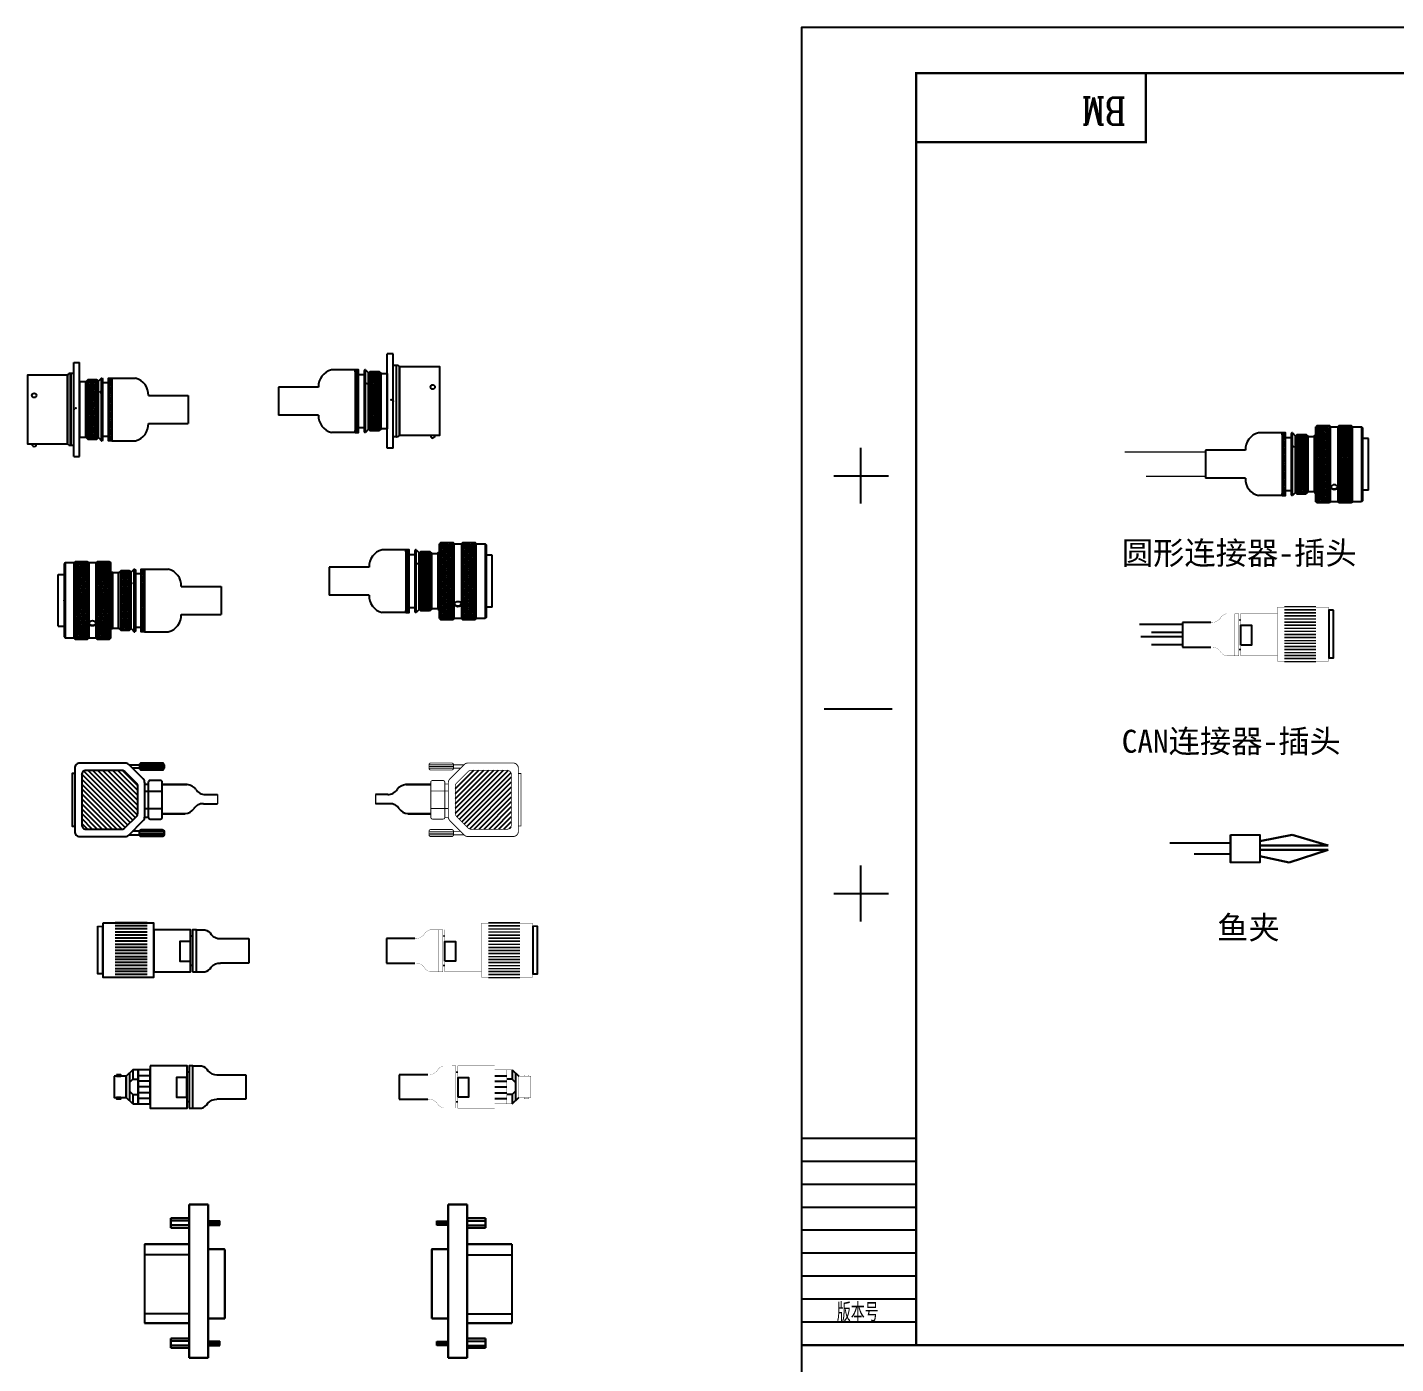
# Model space of a CAD drawing. Header units: inches. Extents: x 75 to 1096, y -115 to 329.
# Drawn here: x 75.4 to 373.4, y 38.3 to 329.3 of the extents above; entities that cross this region are included whole.
import ezdxf

# ---------------------------------------------------------------- set-up
doc = ezdxf.new("R2010")
doc.units = ezdxf.units.IN
doc.header["$MEASUREMENT"] = 0
for name, color, linetype in [('2', 1, 'Continuous'), ('OBJECT', 3, 'Continuous'), ('VFDL', 7, 'Continuous')]:
    doc.layers.add(name, color=color, linetype=linetype)
doc.styles.add('L', font='ROMANC', dxfattribs={"width": 0.8, "bigfont": 'HZDX'})
doc.styles.add('R', font='romanc', dxfattribs={"width": 0.8, "bigfont": 'hzdx'})
doc.styles.add('样式 1', font='')
doc.styles.get('样式 1').set_extended_font_data('SimSun')

# ---------------------------------------------------------------- blocks, each defined once
blk = doc.blocks.new('R-圆形连接器-插座')
h = blk.add_hatch()
h.set_pattern_fill('ANSI37', color=256, scale=3, angle=180, style=0)
h.set_pattern_definition([(225, (17.36915, 6.82643), (0.265165, -0.265165), []), (315, (17.36915, 6.82643), (0.265165, 0.265165), [])])
h.paths.add_polyline_path([(17.37, 6.83), (16.67, 6.83), (16.67, -6.83), (17.37, -6.83)])
h = blk.add_hatch()
h.set_pattern_fill('ANSI37', color=256, scale=3, angle=180, style=0)
h.set_pattern_definition([(225, (21.85336, 6.48468), (0.265165, -0.265165), []), (315, (21.85336, 6.48468), (0.265165, 0.265165), [])])
h.paths.add_polyline_path([(19.92, -6.48), (21.85, -6.48), (21.85, 6.48), (19.92, 6.48)])
blk.add_hatch(color=256).paths.add_polyline_path([(25.63, 7.81), (25.57, 7.81), (25.57, -7.81), (25.63, -7.81)])
for p, q in [((23.66, -10.26), (23.66, 10.26)), ((24.91, 10.26), (23.66, 10.26)), ((24.91, -10.26), (24.91, 10.26)), ((16.67, 6.83), (11.49, 6.83)), ((16.67, 6.38), (16.67, 6.83)), ((18.77, 6.83), (18.65, 6.7)), ((18.65, 6.7), (18.65, -6.7)), ((18.77, -6.83), (18.77, 6.83)), ((18.9, 6.83), (18.77, 6.83)), ((18.9, 6.83), (19.58, 6.14)), ((18.9, -6.83), (18.9, 6.83)), ((19.92, 6.48), (19.58, 6.14)), ((19.58, -6.14), (19.58, 6.14)), ((21.85, 6.48), (22.32, 6.01)), ((21.85, -6.48), (21.85, 6.48)), ((24.91, -7.81), (24.91, 7.81)), ((25.57, 7.81), (25.63, 7.81)), ((26.28, 7.5), (25.98, 7.81)), ((8.68, 3.04), (0, 3.04)), ((0, 3.04), (0, -3.04)), ((17.37, 1.14), (17.37, 5.8)), ((8.68, -3.04), (0, -3.04)), ((16.67, -6.83), (11.49, -6.83)), ((16.67, -6.83), (16.67, -6.38)), ((18.65, -6.7), (18.77, -6.83)), ((18.9, -6.83), (18.77, -6.83)), ((19.58, -6.14), (18.9, -6.83)), ((19.58, -6.14), (19.92, -6.48)), ((22.32, -6.01), (21.85, -6.48)), ((25.57, -7.81), (25.63, -7.81)), ((25.98, -7.81), (26.28, -7.5)), ((24.91, -10.26), (23.66, -10.26))]:
    blk.add_line(p, q)
for points in [[(16.67, -6.83), (17.37, -6.83), (17.37, 6.83), (16.67, 6.83)], [(21.85, -6.48), (19.92, -6.48), (19.92, 6.48), (21.85, 6.48)], [(22.32, 6.01), (23.66, 6.01), (23.66, -6.01), (22.32, -6.01)], [(24.91, 7.81), (25.57, 7.81), (25.57, -7.81), (24.91, -7.81)], [(26.28, 7.5), (35.03, 7.5), (35.03, -7.5), (26.28, -7.5)], [(18.65, -5.8), (17.37, -5.8), (17.37, 5.8), (18.65, 5.8)]]:
    blk.add_lwpolyline(points, close=True)
for points in [[(25.98, -7.81), (25.63, -7.81), (25.63, 7.81), (25.98, 7.81)], [(26.28, 7.5), (26.28, -7.5)]]:
    blk.add_lwpolyline(points)
blk.add_circle((33.55, 3.07), 0.477)
for centre, radius, start, end in [((12.41, 3.21), 3.73, 104.1962, 182.7563), ((12.41, -3.21), 3.73, 177.2437, 255.8038), ((33.55, -7.56), 0.477, 172.6156, 7.3844)]:
    blk.add_arc(centre, radius, start, end)
blk.add_ellipse((19.09, 3.83), major_axis=(0.075, -0.107), ratio=0.554803)
for p in [(24.5, 0.28), (23.66, 0), (24.91, 0), (24.91, 0)]:
    blk.add_point(p)
blk = doc.blocks.new('L-圆形连接器-插座')
blk.add_hatch(color=256).paths.add_polyline_path([(-25.63, 7.81), (-25.57, 7.81), (-25.57, -7.81), (-25.63, -7.81)])
h = blk.add_hatch()
h.set_pattern_fill('ANSI37', color=256, scale=3, angle=180, style=0)
h.set_pattern_definition([(315, (-21.85336, 6.48468), (-0.265165, -0.265165), []), (225, (-21.85336, 6.48468), (-0.265165, 0.265165), [])])
h.paths.add_polyline_path([(-19.92, 6.48), (-21.85, 6.48), (-21.85, -6.48), (-19.92, -6.48)])
h = blk.add_hatch()
h.set_pattern_fill('ANSI37', color=256, scale=3, angle=180, style=0)
h.set_pattern_definition([(315, (-17.36915, 6.82643), (-0.265165, -0.265165), []), (225, (-17.36915, 6.82643), (-0.265165, 0.265165), [])])
h.paths.add_polyline_path([(-17.37, 6.83), (-16.67, 6.83), (-16.67, -6.83), (-17.37, -6.83)])
for p, q in [((-24.91, -10.26), (-24.91, 10.26)), ((-24.91, 10.26), (-23.66, 10.26)), ((-23.66, -10.26), (-23.66, 10.26)), ((-26.28, 7.5), (-25.98, 7.81)), ((-25.57, 7.81), (-25.63, 7.81)), ((-24.91, -7.81), (-24.91, 7.81)), ((-21.85, 6.48), (-22.32, 6.01)), ((-21.85, -6.48), (-21.85, 6.48)), ((-19.92, 6.48), (-19.58, 6.14)), ((-18.9, 6.83), (-19.58, 6.14)), ((-19.58, -6.14), (-19.58, 6.14)), ((-18.9, -6.83), (-18.9, 6.83)), ((-18.9, 6.83), (-18.77, 6.83)), ((-18.77, -6.83), (-18.77, 6.83)), ((-18.77, 6.83), (-18.65, 6.7)), ((-18.65, 6.7), (-18.65, -6.7)), ((-16.67, 6.38), (-16.67, 6.83)), ((-16.67, 6.83), (-11.49, 6.83)), ((-17.37, 1.14), (-17.37, 5.8)), ((-8.68, 3.04), (0, 3.04)), ((0, 3.04), (0, -3.04)), ((-8.68, -3.04), (0, -3.04)), ((-25.98, -7.81), (-26.28, -7.5)), ((-25.57, -7.81), (-25.63, -7.81)), ((-22.32, -6.01), (-21.85, -6.48)), ((-19.58, -6.14), (-19.92, -6.48)), ((-19.58, -6.14), (-18.9, -6.83)), ((-18.9, -6.83), (-18.77, -6.83)), ((-18.65, -6.7), (-18.77, -6.83)), ((-16.67, -6.83), (-16.67, -6.38)), ((-16.67, -6.83), (-11.49, -6.83)), ((-24.91, -10.26), (-23.66, -10.26))]:
    blk.add_line(p, q)
for points in [[(-26.28, 7.5), (-35.03, 7.5), (-35.03, -7.5), (-26.28, -7.5)], [(-24.91, 7.81), (-25.57, 7.81), (-25.57, -7.81), (-24.91, -7.81)], [(-22.32, 6.01), (-23.66, 6.01), (-23.66, -6.01), (-22.32, -6.01)], [(-21.85, -6.48), (-19.92, -6.48), (-19.92, 6.48), (-21.85, 6.48)], [(-16.67, -6.83), (-17.37, -6.83), (-17.37, 6.83), (-16.67, 6.83)], [(-18.65, -5.8), (-17.37, -5.8), (-17.37, 5.8), (-18.65, 5.8)]]:
    blk.add_lwpolyline(points, close=True)
for points in [[(-26.28, 7.5), (-26.28, -7.5)], [(-25.98, -7.81), (-25.63, -7.81), (-25.63, 7.81), (-25.98, 7.81)]]:
    blk.add_lwpolyline(points)
blk.add_circle((-33.55, 3.07), 0.477)
for centre, radius, start, end in [((-12.41, 3.21), 3.73, 357.2437, 75.8038), ((-12.41, -3.21), 3.73, 284.1962, 2.7563), ((-33.55, -7.56), 0.477, 172.6156, 7.3844)]:
    blk.add_arc(centre, radius, start, end)
at = {"extrusion": (0, 0, -1)}
blk.add_ellipse((-19.09, 3.83), major_axis=(0.075, 0.107), ratio=0.554803, start_param=3.141593, end_param=9.424778, dxfattribs=at)
for p in [(-24.5, 0.28), (-24.91, 0), (-24.91, 0), (-23.66, 0)]:
    blk.add_point(p)
blk = doc.blocks.new('R-圆形连接器-接头')
h = blk.add_hatch()
h.set_pattern_fill('ANSI37', color=256, scale=3, angle=540, style=0)
h.set_pattern_definition([(225, (17.36915, 6.82643), (0.265165, -0.265165), []), (315, (17.36915, 6.82643), (0.265165, 0.265165), [])])
h.paths.add_polyline_path([(17.37, 6.83), (16.67, 6.83), (16.67, -6.83), (17.37, -6.83)])
h = blk.add_hatch()
h.set_pattern_fill('ANSI37', color=256, scale=3, angle=540, style=0)
h.set_pattern_definition([(225, (21.85336, 6.48468), (0.265165, -0.265165), []), (315, (21.85336, 6.48468), (0.265165, 0.265165), [])])
h.paths.add_polyline_path([(19.92, -6.48), (21.85, -6.48), (21.85, 6.48), (19.92, 6.48)])
h = blk.add_hatch()
h.set_pattern_fill('ANSI37', color=256, scale=3, angle=540, style=0)
h.set_pattern_definition([(225, (26.94783, 8.43554), (0.265165, -0.265165), []), (315, (26.94783, 8.43554), (0.265165, 0.265165), [])])
h.paths.add_polyline_path([(26.95, 8.44), (24.28, 8.44), (24.28, -8.44), (26.95, -8.44)])
h = blk.add_hatch()
h.set_pattern_fill('ANSI37', color=256, scale=3, angle=540, style=0)
h.set_pattern_definition([(225, (31.73584, 8.43554), (0.265165, -0.265165), []), (315, (31.73584, 8.43554), (0.265165, 0.265165), [])])
h.paths.add_polyline_path([(31.74, 8.44), (29.07, 8.44), (29.07, -8.44), (31.74, -8.44)])
for p, q in [((16.67, 6.83), (11.49, 6.83)), ((16.67, 6.38), (16.67, 6.83)), ((18.77, 6.83), (18.65, 6.7)), ((18.65, 6.7), (18.65, -6.7)), ((18.77, -6.83), (18.77, 6.83)), ((18.9, 6.83), (18.77, 6.83)), ((18.9, 6.83), (19.58, 6.14)), ((18.9, -6.83), (18.9, 6.83)), ((19.92, 6.48), (19.58, 6.14)), ((19.58, -6.14), (19.58, 6.14)), ((21.85, 6.48), (22.32, 6.01)), ((21.85, -6.48), (21.85, 6.48)), ((23.66, 6.01), (23.66, 6.17)), ((24.28, 8.44), (24, 8.16)), ((24, -8.16), (24, 8.16)), ((26.95, -8.44), (26.95, 8.44)), ((26.95, 8.44), (27.23, 8.16)), ((29.07, 8.44), (28.79, 8.16)), ((31.74, -8.44), (31.74, 8.44)), ((31.74, 8.44), (32.01, 8.16)), ((33.97, 8.16), (34.19, 7.94)), ((34.19, 7.94), (34.19, -7.94)), ((8.68, 3.04), (0, 3.04)), ((0, 3.04), (0, -3.04)), ((17.37, 1.14), (17.37, 5.8)), ((35.5, 5.63), (34.19, 5.63)), ((35.5, -5.63), (35.5, 5.63)), ((8.68, -3.04), (0, -3.04)), ((35.5, -5.63), (34.19, -5.63)), ((16.67, -6.83), (11.49, -6.83)), ((16.67, -6.83), (16.67, -6.38)), ((18.65, -6.7), (18.77, -6.83)), ((18.9, -6.83), (18.77, -6.83)), ((19.58, -6.14), (18.9, -6.83)), ((19.58, -6.14), (19.92, -6.48)), ((22.32, -6.01), (21.85, -6.48)), ((23.66, -6.17), (23.66, -6.01)), ((24, -8.16), (24.28, -8.44)), ((27.23, -8.16), (26.95, -8.44)), ((28.79, -8.16), (29.07, -8.44)), ((32.01, -8.16), (31.74, -8.44)), ((34.19, -7.94), (33.97, -8.16))]:
    blk.add_line(p, q)
for points in [[(16.67, -6.83), (17.37, -6.83), (17.37, 6.83), (16.67, 6.83)], [(21.85, -6.48), (19.92, -6.48), (19.92, 6.48), (21.85, 6.48)], [(22.32, 6.01), (23.66, 6.01), (23.66, -6.01), (22.32, -6.01)], [(23.66, -6.17), (24, -6.17), (24, 6.17), (23.66, 6.17)], [(26.95, -8.44), (24.28, -8.44), (24.28, 8.44), (26.95, 8.44)], [(28.79, -8.16), (27.23, -8.16), (27.23, 8.16), (28.79, 8.16)], [(31.74, -8.44), (29.07, -8.44), (29.07, 8.44), (31.74, 8.44)], [(33.97, -8.16), (32.01, -8.16), (32.01, 8.16), (33.97, 8.16)], [(18.65, -5.8), (17.37, -5.8), (17.37, 5.8), (18.65, 5.8)]]:
    blk.add_lwpolyline(points, close=True)
for centre, radius, start, end in [((12.41, 3.21), 3.73, 104.1962, 182.7563), ((12.41, -3.21), 3.73, 177.2437, 255.8038), ((28.01, -5.32), 0.854, 23.7022, 156.2978), ((28.01, -4.63), 0.854, 203.7022, 336.2978), ((28.01, -4.45), 0.943, 213.9978, 326.0022)]:
    blk.add_arc(centre, radius, start, end)
blk.add_ellipse((19.09, 3.83), major_axis=(0.075, -0.107), ratio=0.554803)
for p in [(24, 0), (34.19, 0)]:
    blk.add_point(p)
blk = doc.blocks.new('R-D型连接器(带线夹)')
h = blk.add_hatch()
h.set_pattern_fill('ANSI31', color=256, scale=6.082142, style=0)
h.set_pattern_definition([(45, (-611.1706, -439.9727), (-0.5375905, 0.5375905), [])])
h.paths.add_polyline_path([(20.87, 6.3, 0.198912), (20.22, 6.03), (17.7, 3.52, 0.198912), (17.44, 2.87), (17.44, -3.09, 0.198912), (17.7, -3.73), (20.22, -6.25, 0.198912), (20.87, -6.52), (28.73, -6.52, 0.414214), (29.64, -5.6), (29.64, 5.39, 0.414214), (28.73, 6.3)])
at = {"lineweight": 30}
for p, q in [((6.62, 3.18), (11.99, 3.18)), ((12.05, -3.18), (7.04, -3.18))]:
    blk.add_line(p, q, dxfattribs=at)
for p, q in [((2.67, 1.01), (0, 1.01)), ((3.08, -1.01), (0, -1.01))]:
    blk.add_line(p, q)
at = {"lineweight": 15}
blk.add_line((0, 1.01), (0, -1.01), dxfattribs=at)
at = {"linetype": 'Continuous'}
for points, const_width in [([(12.05, 7.86), (16.62, 7.86, -0.414214), (17, 7.48), (17, 6.72, -0.414214), (16.62, 6.34), (12.05, 6.34, -0.414214), (11.66, 6.72), (11.66, 7.48, -0.414214)], 0.191), ([(31.12, 6.72), (31.12, -7.02, -0.414214), (29.97, -8.16), (20.15, -8.16, -0.198912), (19.34, -7.83), (16.2, -4.68, -0.198912), (15.86, -3.87), (15.86, 3.57, -0.198912), (16.2, 4.38), (19.34, 7.53, -0.198912), (20.15, 7.86), (29.97, 7.86, -0.414214)], 0.191), ([(29.59, 5.34), (29.59, -5.64, -0.414214), (28.68, -6.56), (20.82, -6.56, -0.198912), (20.17, -6.29), (17.65, -3.77, -0.198912), (17.39, -3.13), (17.39, 2.83, -0.198912), (17.65, 3.48), (20.17, 5.99, -0.198912), (20.82, 6.26), (28.68, 6.26, -0.414214)], 0.153), ([(15.1, 3.66), (15.1, -3.96, -0.414214), (14.72, -4.35), (12.43, -4.35, -0.414214), (12.05, -3.96), (12.05, 3.66, -0.414214), (12.43, 4.05), (14.72, 4.05, -0.414214)], 0.191), ([(12.05, -8.16), (16.62, -8.16, 0.414214), (17, -7.78), (17, -7.02, 0.414214), (16.62, -6.63), (12.05, -6.63, 0.414214), (11.66, -7.02), (11.66, -7.78, 0.414214)], 0.191)]:
    blk.add_lwpolyline(points, format="xyb", close=True, dxfattribs=dict(at, const_width=const_width))
at = {"linetype": 'Continuous', "const_width": 0.191}
for points in [[(19.29, 7.48), (11.66, 7.48), (11.66, 6.72), (18.53, 6.72)], [(17, 7.1), (11.66, 7.1)], [(15.86, 3.28), (15.1, 3.28)], [(31.12, 5.57), (31.69, 5.57), (31.69, -5.87), (31.12, -5.87)], [(15.86, 1.76), (12.05, 1.76)], [(15.86, -2.06), (12.05, -2.06)], [(15.86, -3.96), (15.1, -3.96)], [(19.29, -7.78), (11.66, -7.78), (11.66, -7.02), (18.53, -7.02)], [(17, -7.4), (11.66, -7.4)]]:
    blk.add_lwpolyline(points, dxfattribs=at)
for centre, radius, start, end in [((6.93, 0.45), 2.74, 96.4678, 143.0021), ((2.77, 3.31), 2.31, 267.3145, 328.4234), ((3.19, -3.31), 2.31, 31.5766, 92.6855), ((7.34, -0.45), 2.74, 216.9979, 263.5322)]:
    blk.add_arc(centre, radius, start, end)
blk = doc.blocks.new('L-D型连接器(带线夹)')
h = blk.add_hatch()
h.set_pattern_fill('ANSI31', color=256, scale=6.082142, style=0)
h.set_pattern_definition([(135, (611.1706, -439.9727), (0.5375905, 0.5375905), [])])
h.paths.add_polyline_path([(-20.87, 6.3, -0.198912), (-20.22, 6.03), (-17.7, 3.52, -0.198912), (-17.44, 2.87), (-17.44, -3.09, -0.198912), (-17.7, -3.73), (-20.22, -6.25, -0.198912), (-20.87, -6.52), (-28.73, -6.52, -0.414214), (-29.64, -5.6), (-29.64, 5.39, -0.414214), (-28.73, 6.3)])
at = {"lineweight": 30}
for p, q in [((-6.62, 3.18), (-11.99, 3.18)), ((-12.05, -3.18), (-7.04, -3.18))]:
    blk.add_line(p, q, dxfattribs=at)
for p, q in [((-2.67, 1.01), (0, 1.01)), ((-3.08, -1.01), (0, -1.01))]:
    blk.add_line(p, q)
at = {"lineweight": 15}
blk.add_line((0, 1.01), (0, -1.01), dxfattribs=at)
at = {"linetype": 'Continuous'}
for points in [[(-31.12, 6.72), (-31.12, -7.02, 0.414214), (-29.97, -8.16), (-20.15, -8.16, 0.198912), (-19.34, -7.83), (-16.2, -4.68, 0.198912), (-15.86, -3.87), (-15.86, 3.57, 0.198912), (-16.2, 4.38), (-19.34, 7.53, 0.198912), (-20.15, 7.86), (-29.97, 7.86, 0.414214)], [(-29.59, 5.34), (-29.59, -5.64, 0.414214), (-28.68, -6.56), (-20.82, -6.56, 0.198912), (-20.17, -6.29), (-17.65, -3.77, 0.198912), (-17.39, -3.13), (-17.39, 2.83, 0.198912), (-17.65, 3.48), (-20.17, 5.99, 0.198912), (-20.82, 6.26), (-28.68, 6.26, 0.414214)], [(-12.05, 7.86), (-16.62, 7.86, 0.414214), (-17, 7.48), (-17, 6.72, 0.414214), (-16.62, 6.34), (-12.05, 6.34, 0.414214), (-11.66, 6.72), (-11.66, 7.48, 0.414214)], [(-15.1, 3.66), (-15.1, -3.96, 0.414214), (-14.72, -4.35), (-12.43, -4.35, 0.414214), (-12.05, -3.96), (-12.05, 3.66, 0.414214), (-12.43, 4.05), (-14.72, 4.05, 0.414214)], [(-12.05, -8.16), (-16.62, -8.16, -0.414214), (-17, -7.78), (-17, -7.02, -0.414214), (-16.62, -6.63), (-12.05, -6.63, -0.414214), (-11.66, -7.02), (-11.66, -7.78, -0.414214)]]:
    blk.add_lwpolyline(points, format="xyb", close=True, dxfattribs=at)
for points in [[(-19.29, 7.48), (-11.66, 7.48), (-11.66, 6.72), (-18.53, 6.72)], [(-17, 7.1), (-11.66, 7.1)], [(-31.12, 5.57), (-31.69, 5.57), (-31.69, -5.87), (-31.12, -5.87)], [(-15.86, 3.28), (-15.1, 3.28)], [(-15.86, 1.76), (-12.05, 1.76)], [(-15.86, -2.06), (-12.05, -2.06)], [(-15.86, -3.96), (-15.1, -3.96)], [(-19.29, -7.78), (-11.66, -7.78), (-11.66, -7.02), (-18.53, -7.02)], [(-17, -7.4), (-11.66, -7.4)]]:
    blk.add_lwpolyline(points, dxfattribs=at)
for centre, radius, start, end in [((-6.93, 0.45), 2.74, 36.9979, 83.5322), ((-2.77, 3.31), 2.31, 211.5766, 272.6855), ((-7.34, -0.45), 2.74, 276.4678, 323.0021), ((-3.19, -3.31), 2.31, 87.3145, 148.4234)]:
    blk.add_arc(centre, radius, start, end)
blk = doc.blocks.new('R-CAN连接器-插头')
blk.add_lwpolyline([(32.88, 5.35), (31.81, 5.32), (31.81, -5.02), (32.87, -5.04)], close=True)
at = {"layer": '2', "color": 7, "const_width": 0.0388}
for points in [[(11.39, 4.58), (9.54, 4.58, 0.226207), (8.14, 3.53, -0.242967), (6.16, 2.67)], [(11.39, -4.58), (9.54, -4.58, -0.226207), (8.14, -3.53, 0.242967), (6.16, -2.67)]]:
    blk.add_lwpolyline(points, format="xyb", dxfattribs=at)
at = {"layer": 'OBJECT', "color": 0, "linetype": 'Continuous', "const_width": 0.0672}
for points in [[(31.78, 6.01), (31.78, -5.75), (20.68, -5.75), (20.68, 6.01)], [(12.23, -4.58), (11.39, -4.58), (11.39, 4.58), (12.23, 4.58)], [(20.68, 4.6), (20.68, -4.61), (12.68, -4.61), (12.68, 4.6)]]:
    blk.add_lwpolyline(points, close=True, dxfattribs=at)
at = {"layer": 'OBJECT', "color": 0, "const_width": 0.336}
for points in [[(22.14, 6.11), (29.07, 6.11)], [(12.28, 3.21), (12.71, 3.21)], [(22.14, 5.44), (29.07, 5.44)], [(22.14, 4.76), (29.07, 4.76)], [(22.14, 4.09), (29.07, 4.09)], [(22.14, 3.42), (29.07, 3.42)], [(22.14, 2.75), (29.07, 2.75)], [(22.14, 2.08), (29.07, 2.08)], [(22.14, 1.4), (29.07, 1.4)], [(22.14, 0.73), (29.07, 0.73)], [(22.14, 0.06), (29.07, 0.06)], [(22.14, -0.61), (29.07, -0.61)], [(22.14, -1.28), (29.07, -1.28)], [(22.14, -1.89), (29.07, -1.89)], [(22.14, -2.56), (29.07, -2.56)], [(12.28, -3.22), (12.65, -3.22)], [(22.14, -3.23), (29.07, -3.23)], [(22.14, -3.9), (29.07, -3.9)], [(22.14, -4.51), (29.07, -4.51)], [(22.14, -5.18), (29.07, -5.18)], [(22.14, -5.85), (29.07, -5.85)]]:
    blk.add_lwpolyline(points, dxfattribs=at)
at = {"layer": 'OBJECT', "color": 0}
blk.add_lwpolyline([(12.7, -2.25), (12.7, 2.06), (14.99, 2.06), (14.99, -2.25)], close=True, dxfattribs=at)
at = {"layer": 'VFDL', "linetype": 'Continuous'}
for p, q in [((0, 2.67), (0, -2.67)), ((6.16, 2.67), (0, 2.67)), ((0, -2.67), (6.16, -2.67))]:
    blk.add_line(p, q, dxfattribs=at)
blk = doc.blocks.new('L-CAN连接器-插头')
blk.add_lwpolyline([(-32.88, 5.35), (-31.81, 5.32), (-31.81, -5.02), (-32.87, -5.04)], close=True)
at = {"layer": '2', "color": 7}
for points in [[(-11.39, 4.58), (-9.54, 4.58, -0.226207), (-8.14, 3.53, 0.242967), (-6.16, 2.67)], [(-11.39, -4.58), (-9.54, -4.58, 0.226207), (-8.14, -3.53, -0.242967), (-6.16, -2.67)]]:
    blk.add_lwpolyline(points, format="xyb", dxfattribs=at)
at = {"layer": 'OBJECT', "color": 0, "linetype": 'Continuous'}
for points in [[(-31.78, 6.01), (-31.78, -5.75), (-20.68, -5.75), (-20.68, 6.01)], [(-20.68, 4.6), (-20.68, -4.61), (-12.68, -4.61), (-12.68, 4.6)], [(-12.23, -4.58), (-11.39, -4.58), (-11.39, 4.58), (-12.23, 4.58)]]:
    blk.add_lwpolyline(points, close=True, dxfattribs=at)
at = {"layer": 'OBJECT', "color": 0}
for points in [[(-22.14, 6.11), (-29.07, 6.11)], [(-22.14, 5.44), (-29.07, 5.44)], [(-22.14, 4.76), (-29.07, 4.76)], [(-22.14, 4.09), (-29.07, 4.09)], [(-22.14, 3.42), (-29.07, 3.42)], [(-12.28, 3.21), (-12.71, 3.21)], [(-22.14, 2.75), (-29.07, 2.75)], [(-22.14, 2.08), (-29.07, 2.08)], [(-22.14, 1.4), (-29.07, 1.4)], [(-22.14, 0.73), (-29.07, 0.73)], [(-22.14, 0.06), (-29.07, 0.06)], [(-22.14, -0.61), (-29.07, -0.61)], [(-22.14, -1.28), (-29.07, -1.28)], [(-22.14, -1.89), (-29.07, -1.89)], [(-22.14, -2.56), (-29.07, -2.56)], [(-22.14, -3.23), (-29.07, -3.23)], [(-22.14, -3.9), (-29.07, -3.9)], [(-22.14, -4.51), (-29.07, -4.51)], [(-22.14, -5.18), (-29.07, -5.18)], [(-22.14, -5.85), (-29.07, -5.85)], [(-12.28, -3.22), (-12.65, -3.22)]]:
    blk.add_lwpolyline(points, dxfattribs=at)
blk.add_lwpolyline([(-12.7, -2.25), (-12.7, 2.06), (-14.99, 2.06), (-14.99, -2.25)], close=True, dxfattribs=at)
at = {"layer": 'VFDL', "linetype": 'Continuous'}
for p, q in [((-6.16, 2.67), (0, 2.67)), ((0, 2.67), (0, -2.67)), ((0, -2.67), (-6.16, -2.67))]:
    blk.add_line(p, q, dxfattribs=at)
blk = doc.blocks.new('R-CAN连接器-插座')
for p, q in [((24.66, 3.75), (24.66, 1.69)), ((24.66, 3.75), (26.08, 2.33)), ((25.36, 3.05), (25.36, -2.99)), ((24.66, 1.69), (23.45, 1.69)), ((24.66, 1.69), (25.36, 0.99)), ((24.66, -1.63), (23.45, -1.63)), ((24.66, -1.63), (25.36, -0.93)), ((24.66, -1.63), (24.66, -3.69)), ((24.66, -3.69), (26.08, -2.28))]:
    blk.add_line(p, q)
at = {"layer": '2', "color": 7, "const_width": 0.0388}
for points in [[(11.54, 4.58), (9.69, 4.58, 0.226207), (8.3, 3.53, -0.242967), (6.31, 2.67)], [(11.54, -4.58), (9.69, -4.58, -0.226207), (8.3, -3.53, 0.242967), (6.31, -2.67)]]:
    blk.add_lwpolyline(points, format="xyb", dxfattribs=at)
at = {"layer": 'OBJECT', "color": 0, "linetype": 'Continuous'}
for p, q in [((20.83, 2.46), (23.45, 2.46)), ((20.83, 1.26), (23.45, 1.26)), ((20.83, 0), (23.45, 0)), ((20.83, -1.25), (23.45, -1.25)), ((20.83, -2.48), (23.45, -2.48))]:
    blk.add_line(p, q, dxfattribs=at)
at = {"layer": 'OBJECT', "color": 0, "linetype": 'Continuous', "const_width": 0.0672}
for points in [[(12.38, -4.58), (11.54, -4.58), (11.54, 4.58), (12.38, 4.58)], [(20.83, 4.6), (20.83, -4.61), (12.83, -4.61), (12.83, 4.6)], [(23.45, 3.75), (23.45, -3.69), (20.83, -3.69), (20.83, 3.75)], [(28.71, 2.33), (28.71, -2.28), (26.08, -2.28), (26.08, 2.33)], [(28.18, 2.61), (28.18, 2.33), (27.27, 2.33), (27.27, 2.61)], [(28.18, -2.28), (28.18, -2.55), (27.27, -2.55), (27.27, -2.28)]]:
    blk.add_lwpolyline(points, close=True, dxfattribs=at)
at = {"layer": 'OBJECT', "color": 0, "const_width": 0.336}
for points in [[(12.43, 3.21), (12.86, 3.21)], [(12.43, -3.22), (12.8, -3.22)]]:
    blk.add_lwpolyline(points, dxfattribs=at)
at = {"layer": 'OBJECT', "color": 0, "linetype": 'Continuous', "const_width": 0.0672}
for points in [[(24.66, -3.69), (23.45, -3.69), (23.45, 3.75), (24.66, 3.75)], [(26.08, 2.33), (26.08, -2.28)]]:
    blk.add_lwpolyline(points, dxfattribs=at)
at = {"layer": 'OBJECT', "color": 0}
blk.add_lwpolyline([(12.85, -2.25), (12.85, 2.06), (15.14, 2.06), (15.14, -2.25)], close=True, dxfattribs=at)
at = {"layer": 'VFDL', "linetype": 'Continuous'}
for p, q in [((0, 2.67), (0, -2.67)), ((6.31, 2.67), (0, 2.67)), ((0, -2.67), (6.31, -2.67))]:
    blk.add_line(p, q, dxfattribs=at)
blk = doc.blocks.new('L-CAN连接器-插座')
for p, q in [((-24.66, 3.75), (-26.08, 2.33)), ((-25.36, 3.05), (-25.36, -2.99)), ((-24.66, 3.75), (-24.66, 1.69)), ((-24.66, 1.69), (-25.36, 0.99)), ((-24.66, 1.69), (-23.45, 1.69)), ((-24.66, -3.69), (-26.08, -2.28)), ((-24.66, -1.63), (-25.36, -0.93)), ((-24.66, -1.63), (-24.66, -3.69)), ((-24.66, -1.63), (-23.45, -1.63))]:
    blk.add_line(p, q)
at = {"layer": '2', "color": 7}
for points in [[(-11.54, 4.58), (-9.69, 4.58, -0.226207), (-8.3, 3.53, 0.242967), (-6.31, 2.67)], [(-11.54, -4.58), (-9.69, -4.58, 0.226207), (-8.3, -3.53, -0.242967), (-6.31, -2.67)]]:
    blk.add_lwpolyline(points, format="xyb", dxfattribs=at)
at = {"layer": 'OBJECT', "color": 0, "linetype": 'Continuous'}
for p, q in [((-20.83, 2.46), (-23.45, 2.46)), ((-20.83, 1.26), (-23.45, 1.26)), ((-20.83, 0), (-23.45, 0)), ((-20.83, -1.25), (-23.45, -1.25)), ((-20.83, -2.48), (-23.45, -2.48))]:
    blk.add_line(p, q, dxfattribs=at)
for points in [[(-24.66, -3.69), (-23.45, -3.69), (-23.45, 3.75), (-24.66, 3.75)], [(-26.08, 2.33), (-26.08, -2.28)]]:
    blk.add_lwpolyline(points, dxfattribs=at)
for points in [[(-23.45, 3.75), (-23.45, -3.69), (-20.83, -3.69), (-20.83, 3.75)], [(-20.83, 4.6), (-20.83, -4.61), (-12.83, -4.61), (-12.83, 4.6)], [(-12.38, -4.58), (-11.54, -4.58), (-11.54, 4.58), (-12.38, 4.58)], [(-28.71, 2.33), (-28.71, -2.28), (-26.08, -2.28), (-26.08, 2.33)], [(-28.18, 2.61), (-28.18, 2.33), (-27.27, 2.33), (-27.27, 2.61)], [(-28.18, -2.28), (-28.18, -2.55), (-27.27, -2.55), (-27.27, -2.28)]]:
    blk.add_lwpolyline(points, close=True, dxfattribs=at)
at = {"layer": 'OBJECT', "color": 0}
for points in [[(-12.43, 3.21), (-12.86, 3.21)], [(-12.43, -3.22), (-12.8, -3.22)]]:
    blk.add_lwpolyline(points, dxfattribs=at)
blk.add_lwpolyline([(-12.85, -2.25), (-12.85, 2.06), (-15.14, 2.06), (-15.14, -2.25)], close=True, dxfattribs=at)
at = {"layer": 'VFDL', "linetype": 'Continuous'}
for p, q in [((-6.31, 2.67), (0, 2.67)), ((0, 2.67), (0, -2.67)), ((0, -2.67), (-6.31, -2.67))]:
    blk.add_line(p, q, dxfattribs=at)
blk = doc.blocks.new('R-D型-矩形连接器(不带线夹)')
at = {"color": 0, "lineweight": 30}
for p, q in [((3.56, -7.53), (3.56, 17.33)), ((3.56, 17.33), (7.75, 17.33)), ((7.75, 17.33), (7.75, -16.05)), ((7.77, 14.32), (11.7, 14.32)), ((11.7, 12.25), (7.78, 12.25)), ((11.7, 14.32), (11.7, 12.25)), ((0, 7.53), (0, -7.53)), ((0.07, 7.59), (3.56, 7.59)), ((7.74, 8.69), (17.47, 8.69)), ((0, -7.53), (3.56, -7.53)), ((3.56, -16.05), (3.56, -7.53)), ((17.47, -8.51), (7.75, -8.51)), ((7.76, -11.87), (11.69, -11.87)), ((11.69, -11.87), (11.69, -13.93)), ((11.69, -13.93), (7.77, -13.93)), ((7.75, -16.05), (3.56, -16.05))]:
    blk.add_line(p, q, dxfattribs=at)
at = {"color": 0}
for p, q in [((1.09, 12.82), (1.09, 13.73)), ((1.09, 13.72), (3.56, 13.72)), ((3.56, 12.82), (1.09, 12.82)), ((1.1, 13.72), (1.25, 12.83)), ((1.38, 13.72), (1.54, 12.83)), ((1.69, 13.72), (1.84, 12.82)), ((2.02, 13.72), (2.17, 12.83)), ((2.34, 13.72), (2.49, 12.82)), ((2.67, 13.72), (2.82, 12.82)), ((2.99, 13.72), (3.14, 12.82)), ((3.29, 13.72), (3.45, 12.82)), ((3.56, 13.72), (3.56, 12.82)), ((7.77, 13.75), (11.69, 13.75)), ((7.77, 12.83), (11.71, 12.83)), ((7.76, 6.38), (17.47, 6.38)), ((7.78, -6.53), (17.47, -6.53)), ((1.08, -12.5), (3.56, -12.5)), ((1.08, -13.4), (1.08, -12.5)), ((3.56, -13.4), (1.08, -13.4)), ((1.09, -12.5), (1.24, -13.4)), ((1.38, -12.5), (1.53, -13.4)), ((1.53, -12.5), (1.68, -13.4)), ((1.84, -12.5), (2, -13.4)), ((2.18, -12.5), (2.33, -13.4)), ((2.51, -12.5), (2.66, -13.4)), ((2.83, -12.51), (2.98, -13.4)), ((3.15, -12.5), (3.3, -13.4)), ((3.43, -12.5), (3.55, -13.23)), ((3.56, -12.5), (3.56, -13.4)), ((7.76, -12.43), (11.68, -12.43)), ((7.76, -13.36), (11.7, -13.36))]:
    blk.add_line(p, q, dxfattribs=at)
blk.add_line((17.47, 8.69), (17.47, -8.51))
blk.add_arc((0.06, 7.53), 0.0618, 85.8533, 180.3792, dxfattribs=at)
blk.add_point((0, 0))
blk = doc.blocks.new('L-D型-矩形连接器(不带线夹)')
at = {"color": 0, "lineweight": 30}
for p, q in [((-3.56, 17.33), (-7.75, 17.33)), ((-7.75, 17.33), (-7.75, -16.05)), ((-3.56, -7.53), (-3.56, 17.33)), ((-7.77, 14.32), (-11.7, 14.32)), ((-11.7, 14.32), (-11.7, 12.25)), ((-11.7, 12.25), (-7.78, 12.25)), ((-7.74, 8.69), (-17.47, 8.69)), ((-0.07, 7.59), (-3.56, 7.59)), ((0, 7.53), (0, -7.53)), ((-17.47, -8.51), (-7.75, -8.51)), ((0, -7.53), (-3.56, -7.53)), ((-3.56, -16.05), (-3.56, -7.53)), ((-7.76, -11.87), (-11.69, -11.87)), ((-11.69, -11.87), (-11.69, -13.93)), ((-11.69, -13.93), (-7.77, -13.93)), ((-7.75, -16.05), (-3.56, -16.05))]:
    blk.add_line(p, q, dxfattribs=at)
at = {"color": 0}
for p, q in [((-7.77, 12.83), (-11.71, 12.83)), ((-7.77, 13.75), (-11.69, 13.75)), ((-1.09, 13.72), (-3.56, 13.72)), ((-3.56, 13.72), (-3.56, 12.82)), ((-3.56, 12.82), (-1.09, 12.82)), ((-3.29, 13.72), (-3.45, 12.82)), ((-2.99, 13.72), (-3.14, 12.82)), ((-2.67, 13.72), (-2.82, 12.82)), ((-2.34, 13.72), (-2.49, 12.82)), ((-2.02, 13.72), (-2.17, 12.83)), ((-1.69, 13.72), (-1.84, 12.82)), ((-1.38, 13.72), (-1.54, 12.83)), ((-1.1, 13.72), (-1.25, 12.83)), ((-1.09, 12.82), (-1.09, 13.73)), ((-7.76, 6.38), (-17.47, 6.38)), ((-7.78, -6.53), (-17.47, -6.53)), ((-7.76, -13.36), (-11.7, -13.36)), ((-7.76, -12.43), (-11.68, -12.43)), ((-1.08, -12.5), (-3.56, -12.5)), ((-3.56, -12.5), (-3.56, -13.4)), ((-3.56, -13.4), (-1.08, -13.4)), ((-3.43, -12.5), (-3.55, -13.23)), ((-3.15, -12.5), (-3.3, -13.4)), ((-2.83, -12.51), (-2.98, -13.4)), ((-2.51, -12.5), (-2.66, -13.4)), ((-2.18, -12.5), (-2.33, -13.4)), ((-1.84, -12.5), (-2, -13.4)), ((-1.53, -12.5), (-1.68, -13.4)), ((-1.38, -12.5), (-1.53, -13.4)), ((-1.09, -12.5), (-1.24, -13.4)), ((-1.08, -13.4), (-1.08, -12.5))]:
    blk.add_line(p, q, dxfattribs=at)
blk.add_line((-17.47, 8.69), (-17.47, -8.51))
blk.add_arc((-0.06, 7.53), 0.0618, 359.6208, 94.1467, dxfattribs=at)
blk.add_point((0, 0))
blk = doc.blocks.new('L-圆形连接器-接头')
h = blk.add_hatch()
h.set_pattern_fill('ANSI37', color=256, scale=3, angle=540, style=0)
h.set_pattern_definition([(315, (-31.73584, 8.43554), (-0.265165, -0.265165), []), (225, (-31.73584, 8.43554), (-0.265165, 0.265165), [])])
h.paths.add_polyline_path([(-31.74, -8.44), (-29.07, -8.44), (-29.07, 8.44), (-31.74, 8.44)])
h = blk.add_hatch()
h.set_pattern_fill('ANSI37', color=256, scale=3, angle=540, style=0)
h.set_pattern_definition([(315, (-26.94783, 8.43554), (-0.265165, -0.265165), []), (225, (-26.94783, 8.43554), (-0.265165, 0.265165), [])])
h.paths.add_polyline_path([(-26.95, -8.44), (-24.28, -8.44), (-24.28, 8.44), (-26.95, 8.44)])
h = blk.add_hatch()
h.set_pattern_fill('ANSI37', color=256, scale=3, angle=540, style=0)
h.set_pattern_definition([(315, (-21.85336, 6.48468), (-0.265165, -0.265165), []), (225, (-21.85336, 6.48468), (-0.265165, 0.265165), [])])
h.paths.add_polyline_path([(-19.92, 6.48), (-21.85, 6.48), (-21.85, -6.48), (-19.92, -6.48)])
h = blk.add_hatch()
h.set_pattern_fill('ANSI37', color=256, scale=3, angle=540, style=0)
h.set_pattern_definition([(315, (-17.36915, 6.82643), (-0.265165, -0.265165), []), (225, (-17.36915, 6.82643), (-0.265165, 0.265165), [])])
h.paths.add_polyline_path([(-17.37, 6.83), (-16.67, 6.83), (-16.67, -6.83), (-17.37, -6.83)])
for p, q in [((-33.97, 8.16), (-34.19, 7.94)), ((-34.19, 7.94), (-34.19, -7.94)), ((-31.74, 8.44), (-32.01, 8.16)), ((-31.74, -8.44), (-31.74, 8.44)), ((-29.07, 8.44), (-28.79, 8.16)), ((-26.95, 8.44), (-27.23, 8.16)), ((-26.95, -8.44), (-26.95, 8.44)), ((-24.28, 8.44), (-24, 8.16)), ((-24, -8.16), (-24, 8.16)), ((-23.66, 6.01), (-23.66, 6.17)), ((-21.85, 6.48), (-22.32, 6.01)), ((-21.85, -6.48), (-21.85, 6.48)), ((-19.92, 6.48), (-19.58, 6.14)), ((-18.9, 6.83), (-19.58, 6.14)), ((-19.58, -6.14), (-19.58, 6.14)), ((-18.9, -6.83), (-18.9, 6.83)), ((-18.9, 6.83), (-18.77, 6.83)), ((-18.77, -6.83), (-18.77, 6.83)), ((-18.77, 6.83), (-18.65, 6.7)), ((-18.65, 6.7), (-18.65, -6.7)), ((-16.67, 6.38), (-16.67, 6.83)), ((-16.67, 6.83), (-11.49, 6.83)), ((-35.5, 5.63), (-34.19, 5.63)), ((-35.5, -5.63), (-35.5, 5.63)), ((-17.37, 1.14), (-17.37, 5.8)), ((-8.68, 3.04), (0, 3.04)), ((0, 3.04), (0, -3.04)), ((-35.5, -5.63), (-34.19, -5.63)), ((-8.68, -3.04), (0, -3.04)), ((-34.19, -7.94), (-33.97, -8.16)), ((-32.01, -8.16), (-31.74, -8.44)), ((-28.79, -8.16), (-29.07, -8.44)), ((-27.23, -8.16), (-26.95, -8.44)), ((-24, -8.16), (-24.28, -8.44)), ((-23.66, -6.17), (-23.66, -6.01)), ((-22.32, -6.01), (-21.85, -6.48)), ((-19.58, -6.14), (-19.92, -6.48)), ((-19.58, -6.14), (-18.9, -6.83)), ((-18.9, -6.83), (-18.77, -6.83)), ((-18.65, -6.7), (-18.77, -6.83)), ((-16.67, -6.83), (-16.67, -6.38)), ((-16.67, -6.83), (-11.49, -6.83))]:
    blk.add_line(p, q)
for points in [[(-33.97, -8.16), (-32.01, -8.16), (-32.01, 8.16), (-33.97, 8.16)], [(-31.74, -8.44), (-29.07, -8.44), (-29.07, 8.44), (-31.74, 8.44)], [(-28.79, -8.16), (-27.23, -8.16), (-27.23, 8.16), (-28.79, 8.16)], [(-26.95, -8.44), (-24.28, -8.44), (-24.28, 8.44), (-26.95, 8.44)], [(-23.66, -6.17), (-24, -6.17), (-24, 6.17), (-23.66, 6.17)], [(-22.32, 6.01), (-23.66, 6.01), (-23.66, -6.01), (-22.32, -6.01)], [(-21.85, -6.48), (-19.92, -6.48), (-19.92, 6.48), (-21.85, 6.48)], [(-16.67, -6.83), (-17.37, -6.83), (-17.37, 6.83), (-16.67, 6.83)], [(-18.65, -5.8), (-17.37, -5.8), (-17.37, 5.8), (-18.65, 5.8)]]:
    blk.add_lwpolyline(points, close=True)
for centre, radius, start, end in [((-12.41, 3.21), 3.73, 357.2437, 75.8038), ((-28.01, -5.32), 0.854, 23.7022, 156.2978), ((-28.01, -4.63), 0.854, 203.7022, 336.2978), ((-28.01, -4.45), 0.943, 213.9978, 326.0022), ((-12.41, -3.21), 3.73, 284.1962, 2.7563)]:
    blk.add_arc(centre, radius, start, end)
at = {"extrusion": (0, 0, -1)}
blk.add_ellipse((-19.09, 3.83), major_axis=(0.075, 0.107), ratio=0.554803, start_param=3.141593, end_param=9.424778, dxfattribs=at)
for p in [(-34.19, 0), (-24, 0)]:
    blk.add_point(p)

msp = doc.modelspace()

# ---------------------------------------------------------------- hatches: boundary and pattern name
h = msp.add_hatch()
h.set_pattern_fill('ANSI37', color=256, scale=3, angle=540, style=0)
h.set_pattern_definition([(225, (358.93698, 242.614), (0.265165, -0.265165), []), (315, (358.93698, 242.614), (0.265165, 0.265165), [])])
h.paths.add_polyline_path([(358.94, 242.61), (356.27, 242.61), (356.27, 225.74), (358.94, 225.74)])
h = msp.add_hatch()
h.set_pattern_fill('ANSI37', color=256, scale=3, angle=540, style=0)
h.set_pattern_definition([(225, (363.725, 242.614), (0.265165, -0.265165), []), (315, (363.725, 242.614), (0.265165, 0.265165), [])])
h.paths.add_polyline_path([(363.72, 242.61), (361.06, 242.61), (361.06, 225.74), (363.72, 225.74)])
h = msp.add_hatch()
h.set_pattern_fill('ANSI37', color=256, scale=3, angle=540, style=0)
h.set_pattern_definition([(225, (349.3583, 241.0049), (0.265165, -0.265165), []), (315, (349.3583, 241.0049), (0.265165, 0.265165), [])])
h.paths.add_polyline_path([(349.36, 241), (348.66, 241), (348.66, 227.35), (349.36, 227.35)])
h = msp.add_hatch()
h.set_pattern_fill('ANSI37', color=256, scale=3, angle=540, style=0)
h.set_pattern_definition([(225, (353.8425, 240.66312), (0.265165, -0.265165), []), (315, (353.8425, 240.66312), (0.265165, 0.265165), [])])
h.paths.add_polyline_path([(351.91, 227.69), (353.84, 227.69), (353.84, 240.66), (351.91, 240.66)])

# ---------------------------------------------------------------- linework, layer by layer
for p, q in [((356.27, 242.61), (355.99, 242.34)), ((355.99, 226.02), (355.99, 242.34)), ((358.94, 225.74), (358.94, 242.61)), ((358.94, 242.61), (359.21, 242.34)), ((361.06, 242.61), (360.78, 242.34)), ((363.72, 225.74), (363.72, 242.61)), ((363.72, 242.61), (364, 242.34)), ((365.96, 242.34), (366.18, 242.12)), ((366.18, 242.12), (366.18, 226.24)), ((348.66, 241), (343.48, 241)), ((348.66, 240.56), (348.66, 241)), ((349.36, 235.32), (349.36, 239.98)), ((350.76, 241), (350.64, 240.88)), ((350.64, 240.88), (350.64, 227.48)), ((350.76, 227.35), (350.76, 241)), ((350.89, 241), (350.76, 241)), ((350.89, 241), (351.57, 240.32)), ((350.89, 227.35), (350.89, 241)), ((351.91, 240.66), (351.57, 240.32)), ((351.57, 228.03), (351.57, 240.32)), ((353.84, 240.66), (354.31, 240.19)), ((353.84, 227.69), (353.84, 240.66)), ((355.65, 240.19), (355.65, 240.35)), ((367.49, 239.81), (366.18, 239.81)), ((367.49, 228.55), (367.49, 239.81)), ((256.88, 237.77), (256.88, 225.61)), ((340.67, 237.21), (331.99, 237.21)), ((331.99, 237.21), (331.99, 231.14)), ((251.03, 231.69), (262.97, 231.69)), ((340.67, 231.14), (331.99, 231.14)), ((348.66, 227.35), (343.48, 227.35)), ((348.66, 227.35), (348.66, 227.8)), ((350.64, 227.48), (350.76, 227.35)), ((350.89, 227.35), (350.76, 227.35)), ((351.57, 228.03), (350.89, 227.35)), ((351.57, 228.03), (351.91, 227.69)), ((354.31, 228.16), (353.84, 227.69)), ((355.65, 228), (355.65, 228.16)), ((367.49, 228.55), (366.18, 228.55)), ((355.99, 226.02), (356.27, 225.74)), ((359.21, 226.02), (358.94, 225.74)), ((360.78, 226.02), (361.06, 225.74)), ((364, 226.02), (363.72, 225.74)), ((366.18, 226.24), (365.96, 226.02)), ((327, 199.28), (317.62, 199.28)), ((327, 197.52), (320.2, 197.52)), ((327, 196.59), (317.93, 196.59)), ((327, 194.83), (320.2, 194.83)), ((248.95, 180.92), (263.75, 180.92)), ((337.41, 153.47), (337.41, 147.46)), ((324.24, 151.73), (337.41, 151.73)), ((329.5, 149.36), (337.41, 149.36)), ((256.88, 146.76), (256.88, 134.59)), ((251.03, 140.67), (262.97, 140.67)), ((268.98, 87.33), (243.98, 87.33)), ((268.98, 82.33), (243.98, 82.33)), ((268.98, 77.33), (243.98, 77.33)), ((268.98, 72.33), (243.98, 72.33)), ((268.98, 67.33), (243.98, 67.33)), ((268.98, 67.33), (268.98, 67.33)), ((268.98, 62.33), (243.98, 62.33)), ((268.98, 57.33), (243.98, 57.33)), ((268.98, 52.33), (243.98, 52.33)), ((268.98, 47.33), (243.98, 47.33)), ((268.98, 42.33), (453.77, 42.33))]:
    msp.add_line(p, q)
at = {"lineweight": 15}
for p, q in [((331.99, 236.79), (314.42, 236.79)), ((331.99, 231.53), (319.04, 231.53))]:
    msp.add_line(p, q, dxfattribs=at)
at = {"lineweight": 30}
for p, q in [((343.84, 152.09), (350.87, 153.43)), ((350.87, 153.43), (358.65, 151.16)), ((358.65, 151.16), (343.84, 151.16)), ((358.65, 150.19), (343.84, 150.19)), ((350.22, 147.44), (358.65, 150.19)), ((343.84, 148.81), (350.22, 147.44))]:
    msp.add_line(p, q, dxfattribs=at)
for points in [[(663.98, 32.33), (663.98, 329.33), (243.98, 329.33), (243.98, 32.33)], [(358.94, 225.74), (356.27, 225.74), (356.27, 242.61), (358.94, 242.61)], [(360.78, 226.02), (359.21, 226.02), (359.21, 242.34), (360.78, 242.34)], [(363.72, 225.74), (361.06, 225.74), (361.06, 242.61), (363.72, 242.61)], [(365.96, 226.02), (364, 226.02), (364, 242.34), (365.96, 242.34)], [(348.66, 227.35), (349.36, 227.35), (349.36, 241), (348.66, 241)], [(350.64, 228.38), (349.36, 228.38), (349.36, 239.98), (350.64, 239.98)], [(353.84, 227.69), (351.91, 227.69), (351.91, 240.66), (353.84, 240.66)], [(354.31, 240.19), (355.65, 240.19), (355.65, 228.16), (354.31, 228.16)], [(355.65, 228), (355.99, 228), (355.99, 240.35), (355.65, 240.35)], [(359.88, 202.4), (358.81, 202.37), (358.81, 192.03), (359.87, 192.01)], [(337.41, 153.47), (343.84, 153.47), (343.84, 147.46), (337.41, 147.46)]]:
    msp.add_lwpolyline(points, close=True)
at = {"const_width": 0.5}
msp.add_lwpolyline([(653.98, 42.33), (653.98, 319.33), (268.98, 319.33), (268.98, 42.33)], close=True, dxfattribs=at)
for points in [[(318.98, 319.33), (318.98, 304.33), (268.98, 304.33)], [(269.36, 42.33), (243.98, 42.33)]]:
    msp.add_lwpolyline(points, dxfattribs=at)
for centre, radius, start, end in [((344.4, 237.39), 3.73, 104.1962, 182.7563), ((344.4, 230.96), 3.73, 177.2437, 255.8038), ((360, 228.86), 0.854, 23.7022, 156.2978), ((360, 229.55), 0.854, 203.7022, 336.2978), ((360, 229.73), 0.943, 213.9978, 326.0022)]:
    msp.add_arc(centre, radius, start, end)
msp.add_ellipse((351.08, 238), major_axis=(0.075, -0.107), ratio=0.554803)
for p in [(355.99, 234.18), (366.18, 234.18), (337.41, 150.47)]:
    msp.add_point(p)
msp.add_trace([(268.84, 42.4), (268.84, 42.1), (269.36, 42.4), (269.36, 42.1)])
at = {"layer": '2', "color": 7, "const_width": 0.0388}
for points in [[(338.39, 201.63), (336.54, 201.62, 0.226207), (335.14, 200.57, -0.242967), (333.16, 199.72)], [(338.39, 192.47), (336.54, 192.47, -0.226207), (335.14, 193.52, 0.242967), (333.16, 194.37)]]:
    msp.add_lwpolyline(points, format="xyb", dxfattribs=at)
at = {"layer": 'OBJECT', "color": 0, "linetype": 'Continuous', "const_width": 0.0672}
for points in [[(358.78, 203.05), (358.78, 191.29), (347.68, 191.29), (347.68, 203.05)], [(339.23, 192.47), (338.39, 192.47), (338.39, 201.63), (339.23, 201.63)], [(347.68, 201.64), (347.68, 192.44), (339.68, 192.44), (339.68, 201.64)]]:
    msp.add_lwpolyline(points, close=True, dxfattribs=at)
at = {"layer": 'OBJECT', "color": 0, "const_width": 0.336}
for points in [[(349.15, 203.15), (356.07, 203.15)], [(349.15, 202.48), (356.07, 202.48)], [(339.28, 200.26), (339.71, 200.26)], [(349.15, 201.81), (356.07, 201.81)], [(349.15, 201.14), (356.07, 201.14)], [(349.15, 200.47), (356.07, 200.47)], [(349.15, 199.79), (356.07, 199.79)], [(349.15, 199.12), (356.07, 199.12)], [(349.15, 198.45), (356.07, 198.45)], [(349.15, 197.78), (356.07, 197.78)], [(349.15, 197.11), (356.07, 197.11)], [(339.28, 193.83), (339.65, 193.83)], [(349.15, 196.43), (356.07, 196.43)], [(349.15, 195.76), (356.07, 195.76)], [(349.15, 195.16), (356.07, 195.16)], [(349.15, 194.49), (356.07, 194.49)], [(349.15, 193.81), (356.07, 193.81)], [(349.15, 193.14), (356.07, 193.14)], [(349.15, 192.54), (356.07, 192.54)], [(349.15, 191.86), (356.07, 191.86)], [(349.15, 191.19), (356.07, 191.19)]]:
    msp.add_lwpolyline(points, dxfattribs=at)
at = {"layer": 'OBJECT', "color": 0}
msp.add_lwpolyline([(339.7, 194.8), (339.7, 199.11), (341.99, 199.11), (341.99, 194.8)], close=True, dxfattribs=at)
at = {"layer": 'VFDL', "linetype": 'Continuous'}
for p, q in [((327, 199.72), (327, 194.37)), ((333.16, 199.72), (327, 199.72)), ((327, 194.37), (333.16, 194.37))]:
    msp.add_line(p, q, dxfattribs=at)

# ---------------------------------------------------------------- block references
for name, p in [('L-圆形连接器-插座', (110.48, 246.11)), ('R-圆形连接器-插座', (130.16, 247.93)), ('R-圆形连接器-接头', (141.18, 208.71)), ('L-圆形连接器-接头', (117.63, 204.51)), ('L-D型连接器(带线夹)', (116.87, 161.25)), ('R-D型连接器(带线夹)', (151.24, 161.25)), ('L-CAN连接器-插头', (123.64, 128.21)), ('R-CAN连接器-插头', (153.67, 128.21)), ('L-CAN连接器-插座', (123.04, 98.55)), ('R-CAN连接器-插座', (156.37, 98.55)), ('L-D型-矩形连接器(不带线夹)', (118.41, 55.64)), ('R-D型-矩形连接器(不带线夹)', (163.49, 55.64))]:
    msp.add_blockref(name, p)

# ---------------------------------------------------------------- texts
at = {"style": 'L', "width": 0.8}
msp.add_text('BM', height=6, rotation=180, dxfattribs=at).set_placement((314.68, 314.07))
at = {"lineweight": 15, "style": '样式 1'}
for s, p in [('圆形连接器-插头', (313.74, 212.36)), ('CAN连接器-插头', (313.74, 171.35)), ('鱼夹', (334.49, 130.76))]:
    msp.add_text(s, height=5, dxfattribs=at).set_placement(p)
at = {"style": 'R', "width": 0.8}
msp.add_text('版本号', height=4, dxfattribs=at).set_placement((251.7, 47.49))

doc.saveas('drawing.dxf')
